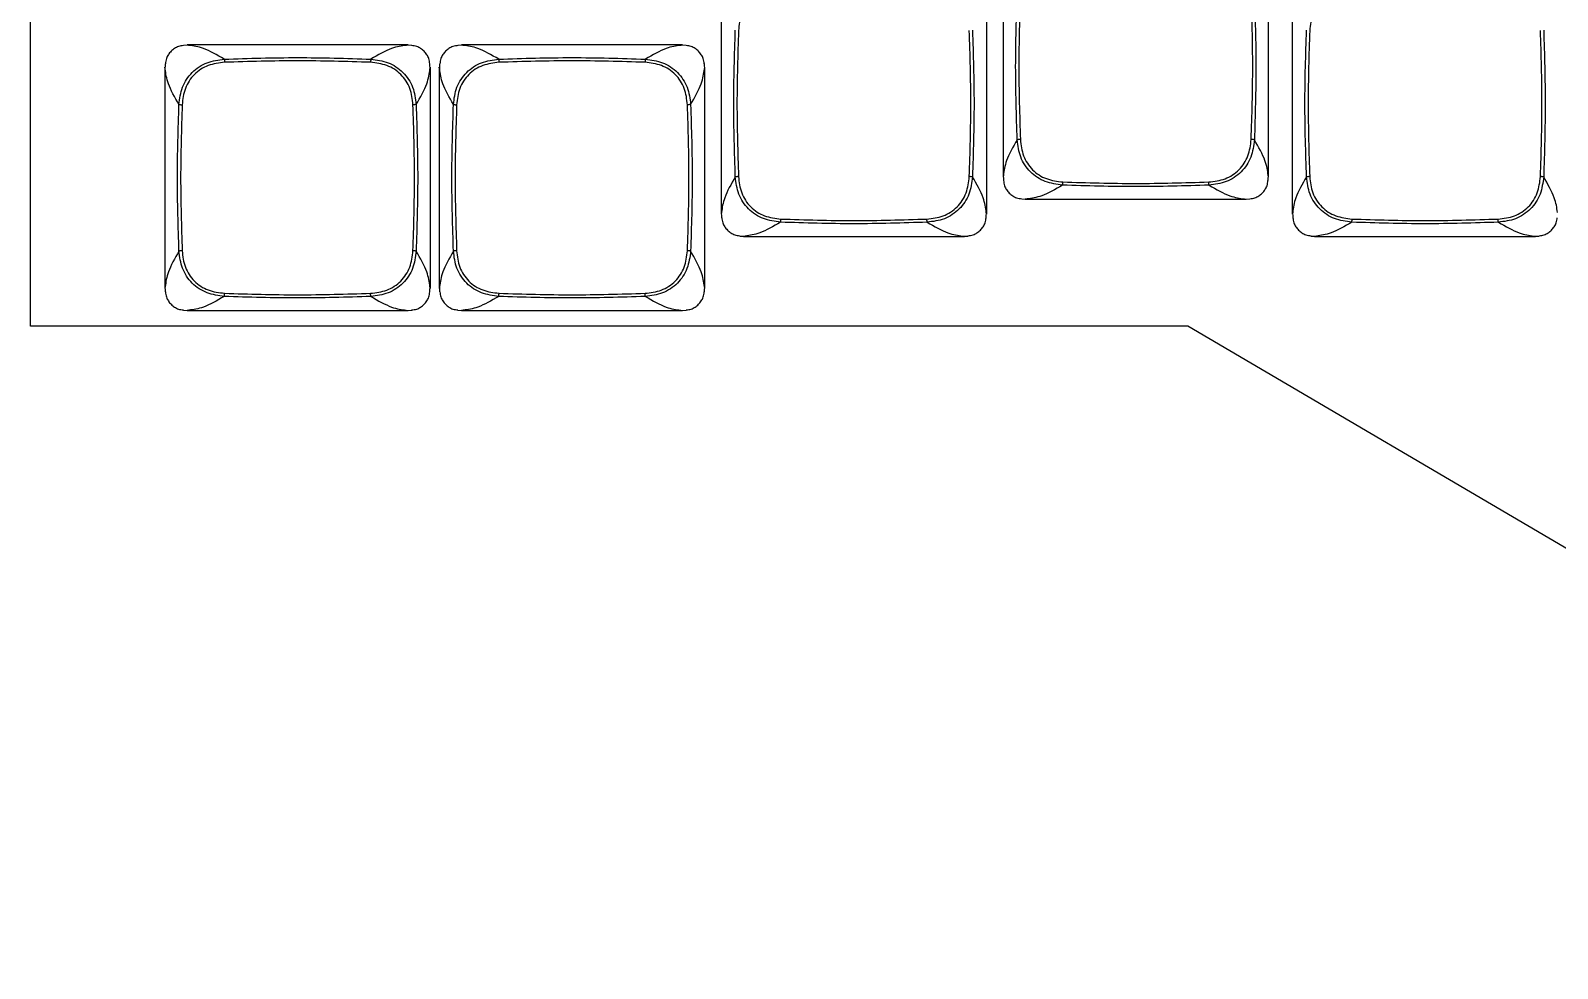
# Model space of a CAD drawing. Header units: millimetres. Extents: x 92.5 to 183.4, y 70.4 to 156.5.
# Drawn here: x 92.5 to 144, y 70.4 to 102 of the extents above; entities that cross this region are included whole.
import ezdxf

# ---------------------------------------------------------------- set-up
doc = ezdxf.new("R2010")
doc.units = ezdxf.units.MM

msp = doc.modelspace()

# ---------------------------------------------------------------- linework, layer by layer
at = {"color": 7, "linetype": 'Continuous', "lineweight": 25}
for p, q in [((92.531, 91.992), (92.531, 147.492)), ((125.306, 104.467), (125.306, 97.017)), ((134.256, 97.017), (134.256, 104.467)), ((115.806, 103.217), (115.806, 95.767)), ((124.756, 95.767), (124.756, 103.217)), ((135.056, 103.217), (135.056, 95.767)), ((97.903, 101.462), (97.685, 101.454)), ((97.867, 101.454), (97.806, 101.467)), ((105.256, 101.467), (97.806, 101.467)), ((105.376, 101.454), (105.158, 101.462)), ((105.256, 101.467), (105.194, 101.454)), ((107.153, 101.462), (106.935, 101.454)), ((107.117, 101.454), (107.056, 101.467)), ((114.506, 101.467), (107.056, 101.467)), ((114.626, 101.454), (114.408, 101.462)), ((114.506, 101.467), (114.444, 101.454)), ((97.069, 100.656), (97.056, 100.717)), ((97.056, 100.717), (97.056, 93.267)), ((97.069, 100.837), (97.061, 100.62)), ((106.001, 100.62), (105.992, 100.838)), ((105.992, 100.656), (106.006, 100.717)), ((106.006, 93.267), (106.006, 100.717)), ((106.319, 100.656), (106.306, 100.717)), ((106.306, 100.717), (106.306, 93.267)), ((106.319, 100.837), (106.311, 100.62)), ((115.251, 100.62), (115.242, 100.838)), ((115.242, 100.656), (115.256, 100.717)), ((115.256, 93.267), (115.256, 100.717)), ((125.319, 97.078), (125.306, 97.017)), ((125.311, 97.115), (125.319, 96.897)), ((134.242, 96.897), (134.251, 97.115)), ((134.256, 97.017), (134.242, 97.078)), ((125.935, 96.281), (126.153, 96.273)), ((126.117, 96.281), (126.056, 96.267)), ((126.056, 96.267), (133.506, 96.267)), ((133.408, 96.273), (133.626, 96.281)), ((133.444, 96.281), (133.506, 96.267)), ((115.819, 95.828), (115.806, 95.767)), ((115.811, 95.865), (115.819, 95.647)), ((124.742, 95.647), (124.751, 95.865)), ((124.756, 95.767), (124.742, 95.828)), ((135.069, 95.828), (135.056, 95.767)), ((135.061, 95.865), (135.069, 95.647)), ((116.435, 95.031), (116.653, 95.023)), ((116.617, 95.031), (116.556, 95.017)), ((116.556, 95.017), (124.006, 95.017)), ((123.908, 95.023), (124.126, 95.031)), ((123.944, 95.031), (124.006, 95.017)), ((135.685, 95.031), (135.903, 95.023)), ((135.867, 95.031), (135.806, 95.017)), ((135.806, 95.017), (143.256, 95.017)), ((143.158, 95.023), (143.376, 95.031)), ((143.194, 95.031), (143.256, 95.017)), ((97.069, 93.328), (97.056, 93.267)), ((97.061, 93.365), (97.069, 93.147)), ((105.992, 93.147), (106.001, 93.365)), ((106.006, 93.267), (105.992, 93.328)), ((106.319, 93.328), (106.306, 93.267)), ((106.311, 93.365), (106.319, 93.147)), ((115.242, 93.147), (115.251, 93.365)), ((115.256, 93.267), (115.242, 93.328)), ((97.685, 92.531), (97.903, 92.523)), ((97.867, 92.531), (97.806, 92.517)), ((97.806, 92.517), (105.256, 92.517)), ((105.158, 92.523), (105.376, 92.531)), ((105.194, 92.531), (105.256, 92.517)), ((106.935, 92.531), (107.153, 92.523)), ((107.117, 92.531), (107.056, 92.517)), ((107.056, 92.517), (114.506, 92.517)), ((114.408, 92.523), (114.626, 92.531)), ((114.444, 92.531), (114.506, 92.517)), ((131.531, 91.992), (92.531, 91.992)), ((168.387, 70.357), (131.531, 91.992))]:
    msp.add_line(p, q, dxfattribs=at)
for points, knots in [([(117.82, 103.382), (117.633, 103.359), (117.352, 103.325), (117.014, 103.155), (116.794, 102.978), (116.618, 102.757), (116.444, 102.421), (116.412, 102.14), (116.391, 101.953)], [0, 0, 0, 0, 0.250752, 0.375448, 0.499972, 0.625282, 0.75049, 1, 1, 1, 1]), ([(137.07, 103.382), (136.883, 103.359), (136.602, 103.325), (136.264, 103.155), (136.044, 102.978), (135.868, 102.757), (135.694, 102.421), (135.662, 102.14), (135.641, 101.953)], [0, 0, 0, 0, 0.250752, 0.375448, 0.499972, 0.625282, 0.75049, 1, 1, 1, 1]), ([(97.687, 101.446), (97.628, 101.439), (97.52, 101.428), (97.381, 101.351), (97.264, 101.259), (97.172, 101.143), (97.095, 101.003), (97.084, 100.895), (97.077, 100.836)], [0, 0, 0, 0, 0.185027, 0.343179, 0.499222, 0.655652, 0.813588, 1, 1, 1, 1]), ([(105.984, 100.836), (105.978, 100.894), (105.966, 101.003), (105.889, 101.142), (105.797, 101.259), (105.681, 101.351), (105.541, 101.427), (105.433, 101.439), (105.375, 101.446)], [0, 0, 0, 0, 0.185589, 0.343741, 0.499785, 0.656214, 0.814151, 1, 1, 1, 1]), ([(106.937, 101.446), (106.878, 101.439), (106.77, 101.428), (106.631, 101.351), (106.514, 101.259), (106.422, 101.143), (106.345, 101.003), (106.334, 100.895), (106.327, 100.836)], [0, 0, 0, 0, 0.185027, 0.343179, 0.499222, 0.655652, 0.813588, 1, 1, 1, 1]), ([(115.234, 100.836), (115.228, 100.894), (115.216, 101.003), (115.139, 101.142), (115.047, 101.259), (114.931, 101.351), (114.791, 101.427), (114.683, 101.439), (114.625, 101.446)], [0, 0, 0, 0, 0.185589, 0.343741, 0.499785, 0.656214, 0.814151, 1, 1, 1, 1]), ([(97.534, 99.462), (97.558, 99.66), (97.595, 99.957), (97.783, 100.313), (97.972, 100.549), (98.208, 100.739), (98.566, 100.923), (98.863, 100.963), (99.061, 100.989)], [0, 0, 0, 0, 0.247985, 0.373719, 0.500025, 0.6255, 0.750683, 1, 1, 1, 1]), ([(99.07, 100.882), (98.883, 100.859), (98.602, 100.825), (98.264, 100.655), (98.044, 100.478), (97.868, 100.257), (97.694, 99.921), (97.662, 99.64), (97.641, 99.453)], [0, 0, 0, 0, 0.250752, 0.375448, 0.499972, 0.625282, 0.75049, 1, 1, 1, 1]), ([(99.061, 100.989), (99.062, 100.984), (99.064, 100.973), (99.067, 100.947), (99.069, 100.915), (99.07, 100.893), (99.07, 100.882)], [0, 0, 0, 0, 0.250232, 0.500065, 0.75003, 1, 1, 1, 1]), ([(104.001, 100.989), (104, 100.984), (103.997, 100.973), (103.994, 100.947), (103.992, 100.915), (103.991, 100.893), (103.991, 100.882)], [0, 0, 0, 0, 0.250231, 0.500065, 0.75003, 1, 1, 1, 1]), ([(105.42, 99.453), (105.399, 99.64), (105.367, 99.921), (105.193, 100.257), (105.017, 100.478), (104.797, 100.655), (104.459, 100.825), (104.178, 100.859), (103.991, 100.882)], [0, 0, 0, 0, 0.249507, 0.374713, 0.500022, 0.624547, 0.749245, 1, 1, 1, 1]), ([(104.001, 100.989), (104.198, 100.963), (104.496, 100.923), (104.853, 100.739), (105.089, 100.549), (105.278, 100.313), (105.466, 99.957), (105.503, 99.66), (105.528, 99.462)], [0, 0, 0, 0, 0.249321, 0.374506, 0.499981, 0.626286, 0.752018, 1, 1, 1, 1]), ([(106.784, 99.462), (106.808, 99.66), (106.845, 99.957), (107.033, 100.313), (107.222, 100.549), (107.458, 100.739), (107.816, 100.923), (108.113, 100.963), (108.311, 100.989)], [0, 0, 0, 0, 0.247985, 0.373719, 0.500025, 0.6255, 0.750683, 1, 1, 1, 1]), ([(108.32, 100.882), (108.133, 100.859), (107.852, 100.825), (107.514, 100.655), (107.294, 100.478), (107.118, 100.257), (106.944, 99.921), (106.912, 99.64), (106.891, 99.453)], [0, 0, 0, 0, 0.250752, 0.375448, 0.499972, 0.625282, 0.75049, 1, 1, 1, 1]), ([(108.311, 100.989), (108.312, 100.984), (108.314, 100.973), (108.317, 100.947), (108.319, 100.915), (108.32, 100.893), (108.32, 100.882)], [0, 0, 0, 0, 0.250232, 0.500065, 0.75003, 1, 1, 1, 1]), ([(113.251, 100.989), (113.25, 100.984), (113.247, 100.973), (113.244, 100.947), (113.242, 100.915), (113.241, 100.893), (113.241, 100.882)], [0, 0, 0, 0, 0.250231, 0.500065, 0.75003, 1, 1, 1, 1]), ([(114.67, 99.453), (114.649, 99.64), (114.617, 99.921), (114.443, 100.257), (114.267, 100.478), (114.047, 100.655), (113.709, 100.825), (113.428, 100.859), (113.241, 100.882)], [0, 0, 0, 0, 0.249507, 0.374713, 0.500022, 0.624547, 0.749245, 1, 1, 1, 1]), ([(113.251, 100.989), (113.448, 100.963), (113.746, 100.923), (114.103, 100.739), (114.339, 100.549), (114.528, 100.313), (114.716, 99.957), (114.753, 99.66), (114.778, 99.462)], [0, 0, 0, 0, 0.2493205, 0.3745056, 0.4999814, 0.6262863, 0.7520184, 1, 1, 1, 1]), ([(97.534, 99.462), (97.539, 99.461), (97.55, 99.459), (97.576, 99.456), (97.608, 99.454), (97.63, 99.453), (97.641, 99.453)], [0, 0, 0, 0, 0.250231, 0.500065, 0.75003, 1, 1, 1, 1]), ([(105.528, 99.462), (105.522, 99.461), (105.511, 99.459), (105.485, 99.456), (105.453, 99.454), (105.431, 99.453), (105.42, 99.453)], [0, 0, 0, 0, 0.250232, 0.500065, 0.75003, 1, 1, 1, 1]), ([(106.784, 99.462), (106.789, 99.461), (106.8, 99.459), (106.826, 99.456), (106.858, 99.454), (106.88, 99.453), (106.891, 99.453)], [0, 0, 0, 0, 0.250231, 0.500065, 0.75003, 1, 1, 1, 1]), ([(114.778, 99.462), (114.772, 99.461), (114.761, 99.459), (114.735, 99.456), (114.703, 99.454), (114.681, 99.453), (114.67, 99.453)], [0, 0, 0, 0, 0.250232, 0.500065, 0.75003, 1, 1, 1, 1]), ([(125.891, 98.282), (125.88, 98.282), (125.858, 98.281), (125.826, 98.279), (125.8, 98.276), (125.789, 98.274), (125.784, 98.272)], [0, 0, 0, 0, 0.24997, 0.499935, 0.749769, 1, 1, 1, 1]), ([(127.311, 96.745), (127.113, 96.772), (126.816, 96.812), (126.458, 96.996), (126.222, 97.186), (126.033, 97.422), (125.845, 97.778), (125.808, 98.075), (125.784, 98.272)], [0, 0, 0, 0, 0.249321, 0.374506, 0.499981, 0.626286, 0.752018, 1, 1, 1, 1]), ([(125.891, 98.282), (125.912, 98.095), (125.944, 97.814), (126.118, 97.478), (126.294, 97.257), (126.514, 97.08), (126.852, 96.91), (127.133, 96.876), (127.32, 96.853)], [0, 0, 0, 0, 0.2495072, 0.3747127, 0.5000218, 0.6245471, 0.7492448, 1, 1, 1, 1]), ([(132.241, 96.853), (132.428, 96.874), (132.709, 96.906), (133.045, 97.08), (133.266, 97.256), (133.443, 97.476), (133.613, 97.814), (133.648, 98.095), (133.67, 98.282)], [0, 0, 0, 0, 0.249507, 0.374713, 0.500022, 0.624547, 0.749245, 1, 1, 1, 1]), ([(133.778, 98.272), (133.751, 98.075), (133.711, 97.777), (133.527, 97.42), (133.337, 97.184), (133.101, 96.995), (132.745, 96.807), (132.448, 96.77), (132.251, 96.745)], [0, 0, 0, 0, 0.249321, 0.374506, 0.499981, 0.626286, 0.752018, 1, 1, 1, 1]), ([(133.778, 98.272), (133.772, 98.274), (133.761, 98.276), (133.735, 98.279), (133.703, 98.281), (133.681, 98.282), (133.67, 98.282)], [0, 0, 0, 0, 0.250231, 0.500065, 0.75003, 1, 1, 1, 1]), ([(116.391, 97.032), (116.38, 97.032), (116.358, 97.031), (116.326, 97.029), (116.3, 97.026), (116.289, 97.024), (116.284, 97.022)], [0, 0, 0, 0, 0.24997, 0.499935, 0.749769, 1, 1, 1, 1]), ([(117.811, 95.495), (117.613, 95.522), (117.316, 95.562), (116.958, 95.746), (116.722, 95.936), (116.533, 96.172), (116.345, 96.528), (116.308, 96.825), (116.284, 97.022)], [0, 0, 0, 0, 0.249321, 0.374506, 0.499981, 0.626286, 0.752018, 1, 1, 1, 1]), ([(116.391, 97.032), (116.412, 96.845), (116.444, 96.564), (116.618, 96.228), (116.794, 96.007), (117.014, 95.83), (117.352, 95.66), (117.633, 95.626), (117.82, 95.603)], [0, 0, 0, 0, 0.2495072, 0.3747127, 0.5000218, 0.6245471, 0.7492448, 1, 1, 1, 1]), ([(122.741, 95.603), (122.928, 95.624), (123.209, 95.656), (123.545, 95.83), (123.766, 96.006), (123.943, 96.226), (124.113, 96.564), (124.148, 96.845), (124.17, 97.032)], [0, 0, 0, 0, 0.249507, 0.374713, 0.500022, 0.624547, 0.749245, 1, 1, 1, 1]), ([(124.278, 97.022), (124.251, 96.825), (124.211, 96.527), (124.027, 96.17), (123.837, 95.934), (123.601, 95.745), (123.245, 95.557), (122.948, 95.52), (122.751, 95.495)], [0, 0, 0, 0, 0.249321, 0.374506, 0.499981, 0.626286, 0.752018, 1, 1, 1, 1]), ([(124.278, 97.022), (124.272, 97.024), (124.261, 97.026), (124.235, 97.029), (124.203, 97.031), (124.181, 97.032), (124.17, 97.032)], [0, 0, 0, 0, 0.250231, 0.500065, 0.75003, 1, 1, 1, 1]), ([(125.327, 96.899), (125.333, 96.84), (125.345, 96.732), (125.422, 96.592), (125.514, 96.476), (125.63, 96.384), (125.77, 96.307), (125.878, 96.296), (125.937, 96.289)], [0, 0, 0, 0, 0.185589, 0.343741, 0.499785, 0.656214, 0.814151, 1, 1, 1, 1]), ([(127.311, 96.745), (127.312, 96.751), (127.314, 96.762), (127.317, 96.788), (127.319, 96.82), (127.32, 96.842), (127.32, 96.853)], [0, 0, 0, 0, 0.250231, 0.500065, 0.75003, 1, 1, 1, 1]), ([(132.251, 96.745), (132.25, 96.751), (132.247, 96.762), (132.244, 96.788), (132.242, 96.82), (132.241, 96.842), (132.241, 96.853)], [0, 0, 0, 0, 0.250232, 0.500065, 0.75003, 1, 1, 1, 1]), ([(133.625, 96.289), (133.683, 96.295), (133.791, 96.307), (133.931, 96.384), (134.047, 96.476), (134.139, 96.592), (134.216, 96.732), (134.228, 96.84), (134.234, 96.899)], [0, 0, 0, 0, 0.1850267, 0.3431791, 0.4992222, 0.6556521, 0.8135882, 1, 1, 1, 1]), ([(135.641, 97.032), (135.63, 97.032), (135.608, 97.031), (135.576, 97.029), (135.55, 97.026), (135.539, 97.024), (135.534, 97.022)], [0, 0, 0, 0, 0.24997, 0.499935, 0.749769, 1, 1, 1, 1]), ([(137.061, 95.495), (136.863, 95.522), (136.566, 95.562), (136.208, 95.746), (135.972, 95.936), (135.783, 96.172), (135.595, 96.528), (135.558, 96.825), (135.534, 97.022)], [0, 0, 0, 0, 0.249321, 0.374506, 0.499981, 0.626286, 0.752018, 1, 1, 1, 1]), ([(135.641, 97.032), (135.662, 96.845), (135.694, 96.564), (135.868, 96.228), (136.044, 96.007), (136.264, 95.83), (136.602, 95.66), (136.883, 95.626), (137.07, 95.603)], [0, 0, 0, 0, 0.2495072, 0.3747127, 0.5000218, 0.6245471, 0.7492448, 1, 1, 1, 1]), ([(141.991, 95.603), (142.178, 95.624), (142.459, 95.656), (142.795, 95.83), (143.016, 96.006), (143.193, 96.226), (143.363, 96.564), (143.398, 96.845), (143.42, 97.032)], [0, 0, 0, 0, 0.249507, 0.374713, 0.500022, 0.624547, 0.749245, 1, 1, 1, 1]), ([(143.528, 97.022), (143.501, 96.825), (143.461, 96.527), (143.277, 96.17), (143.087, 95.934), (142.851, 95.745), (142.495, 95.557), (142.198, 95.52), (142.001, 95.495)], [0, 0, 0, 0, 0.249321, 0.374506, 0.499981, 0.626286, 0.752018, 1, 1, 1, 1]), ([(143.528, 97.022), (143.522, 97.024), (143.511, 97.026), (143.485, 97.029), (143.453, 97.031), (143.431, 97.032), (143.42, 97.032)], [0, 0, 0, 0, 0.250231, 0.500065, 0.75003, 1, 1, 1, 1]), ([(115.827, 95.649), (115.833, 95.59), (115.845, 95.482), (115.922, 95.342), (116.014, 95.226), (116.13, 95.134), (116.27, 95.057), (116.378, 95.046), (116.437, 95.039)], [0, 0, 0, 0, 0.185589, 0.343741, 0.499785, 0.656214, 0.814151, 1, 1, 1, 1]), ([(117.811, 95.495), (117.812, 95.501), (117.814, 95.512), (117.817, 95.538), (117.819, 95.57), (117.82, 95.592), (117.82, 95.603)], [0, 0, 0, 0, 0.250231, 0.500065, 0.75003, 1, 1, 1, 1]), ([(122.751, 95.495), (122.75, 95.501), (122.747, 95.512), (122.744, 95.538), (122.742, 95.57), (122.741, 95.592), (122.741, 95.603)], [0, 0, 0, 0, 0.250232, 0.500065, 0.75003, 1, 1, 1, 1]), ([(124.125, 95.039), (124.183, 95.045), (124.291, 95.057), (124.431, 95.134), (124.547, 95.226), (124.639, 95.342), (124.716, 95.482), (124.728, 95.59), (124.734, 95.649)], [0, 0, 0, 0, 0.1850267, 0.3431791, 0.4992222, 0.6556521, 0.8135882, 1, 1, 1, 1]), ([(135.077, 95.649), (135.083, 95.59), (135.095, 95.482), (135.172, 95.342), (135.264, 95.226), (135.38, 95.134), (135.52, 95.057), (135.628, 95.046), (135.687, 95.039)], [0, 0, 0, 0, 0.185589, 0.343741, 0.499785, 0.656214, 0.814151, 1, 1, 1, 1]), ([(137.061, 95.495), (137.062, 95.501), (137.064, 95.512), (137.067, 95.538), (137.069, 95.57), (137.07, 95.592), (137.07, 95.603)], [0, 0, 0, 0, 0.250231, 0.500065, 0.75003, 1, 1, 1, 1]), ([(142.001, 95.495), (142, 95.501), (141.997, 95.512), (141.994, 95.538), (141.992, 95.57), (141.991, 95.592), (141.991, 95.603)], [0, 0, 0, 0, 0.250232, 0.500065, 0.75003, 1, 1, 1, 1]), ([(143.375, 95.039), (143.433, 95.045), (143.541, 95.057), (143.681, 95.134), (143.797, 95.226), (143.889, 95.342), (143.966, 95.482), (143.978, 95.59), (143.984, 95.649)], [0, 0, 0, 0, 0.1850267, 0.3431791, 0.4992222, 0.6556521, 0.8135882, 1, 1, 1, 1]), ([(97.641, 94.532), (97.63, 94.532), (97.608, 94.531), (97.576, 94.529), (97.55, 94.526), (97.539, 94.524), (97.534, 94.522)], [0, 0, 0, 0, 0.24997, 0.499935, 0.749769, 1, 1, 1, 1]), ([(99.061, 92.995), (98.863, 93.022), (98.566, 93.062), (98.208, 93.246), (97.972, 93.436), (97.783, 93.672), (97.595, 94.028), (97.558, 94.325), (97.534, 94.522)], [0, 0, 0, 0, 0.249321, 0.374506, 0.499981, 0.626286, 0.752018, 1, 1, 1, 1]), ([(97.641, 94.532), (97.662, 94.345), (97.694, 94.064), (97.868, 93.728), (98.044, 93.507), (98.264, 93.33), (98.602, 93.16), (98.883, 93.126), (99.07, 93.103)], [0, 0, 0, 0, 0.249507, 0.374713, 0.500022, 0.624547, 0.749245, 1, 1, 1, 1]), ([(103.991, 93.103), (104.178, 93.124), (104.459, 93.156), (104.795, 93.33), (105.016, 93.506), (105.193, 93.726), (105.363, 94.064), (105.398, 94.345), (105.42, 94.532)], [0, 0, 0, 0, 0.249507, 0.374713, 0.500022, 0.624547, 0.749245, 1, 1, 1, 1]), ([(105.528, 94.522), (105.501, 94.325), (105.461, 94.027), (105.277, 93.67), (105.087, 93.434), (104.851, 93.245), (104.495, 93.057), (104.198, 93.02), (104.001, 92.995)], [0, 0, 0, 0, 0.249321, 0.374506, 0.499981, 0.626286, 0.752018, 1, 1, 1, 1]), ([(105.528, 94.522), (105.522, 94.524), (105.511, 94.526), (105.485, 94.529), (105.453, 94.531), (105.431, 94.532), (105.42, 94.532)], [0, 0, 0, 0, 0.250231, 0.500065, 0.75003, 1, 1, 1, 1]), ([(106.891, 94.532), (106.88, 94.532), (106.858, 94.531), (106.826, 94.529), (106.8, 94.526), (106.789, 94.524), (106.784, 94.522)], [0, 0, 0, 0, 0.24997, 0.499935, 0.749769, 1, 1, 1, 1]), ([(108.311, 92.995), (108.113, 93.022), (107.816, 93.062), (107.458, 93.246), (107.222, 93.436), (107.033, 93.672), (106.845, 94.028), (106.808, 94.325), (106.784, 94.522)], [0, 0, 0, 0, 0.249321, 0.374506, 0.499981, 0.626286, 0.752018, 1, 1, 1, 1]), ([(106.891, 94.532), (106.912, 94.345), (106.944, 94.064), (107.118, 93.728), (107.294, 93.507), (107.514, 93.33), (107.852, 93.16), (108.133, 93.126), (108.32, 93.103)], [0, 0, 0, 0, 0.249507, 0.374713, 0.500022, 0.624547, 0.749245, 1, 1, 1, 1]), ([(113.241, 93.103), (113.428, 93.124), (113.709, 93.156), (114.045, 93.33), (114.266, 93.506), (114.443, 93.726), (114.613, 94.064), (114.648, 94.345), (114.67, 94.532)], [0, 0, 0, 0, 0.249507, 0.374713, 0.500022, 0.624547, 0.749245, 1, 1, 1, 1]), ([(114.778, 94.522), (114.751, 94.325), (114.711, 94.027), (114.527, 93.67), (114.337, 93.434), (114.101, 93.245), (113.745, 93.057), (113.448, 93.02), (113.251, 92.995)], [0, 0, 0, 0, 0.249321, 0.374506, 0.499981, 0.626286, 0.752018, 1, 1, 1, 1]), ([(114.778, 94.522), (114.772, 94.524), (114.761, 94.526), (114.735, 94.529), (114.703, 94.531), (114.681, 94.532), (114.67, 94.532)], [0, 0, 0, 0, 0.250231, 0.500065, 0.75003, 1, 1, 1, 1]), ([(97.077, 93.149), (97.083, 93.09), (97.095, 92.982), (97.172, 92.842), (97.264, 92.726), (97.38, 92.634), (97.52, 92.557), (97.628, 92.546), (97.687, 92.539)], [0, 0, 0, 0, 0.185589, 0.343741, 0.499785, 0.656214, 0.814151, 1, 1, 1, 1]), ([(105.375, 92.539), (105.433, 92.545), (105.541, 92.557), (105.681, 92.634), (105.797, 92.726), (105.889, 92.842), (105.966, 92.982), (105.978, 93.09), (105.984, 93.149)], [0, 0, 0, 0, 0.1850267, 0.3431791, 0.4992222, 0.6556521, 0.8135882, 1, 1, 1, 1]), ([(106.327, 93.149), (106.333, 93.09), (106.345, 92.982), (106.422, 92.842), (106.514, 92.726), (106.63, 92.634), (106.77, 92.557), (106.878, 92.546), (106.937, 92.539)], [0, 0, 0, 0, 0.185589, 0.343741, 0.499785, 0.656214, 0.814151, 1, 1, 1, 1]), ([(114.625, 92.539), (114.683, 92.545), (114.791, 92.557), (114.931, 92.634), (115.047, 92.726), (115.139, 92.842), (115.216, 92.982), (115.228, 93.09), (115.234, 93.149)], [0, 0, 0, 0, 0.185027, 0.343179, 0.499222, 0.655652, 0.813588, 1, 1, 1, 1]), ([(99.061, 92.995), (99.062, 93.001), (99.064, 93.012), (99.067, 93.038), (99.069, 93.07), (99.07, 93.092), (99.07, 93.103)], [0, 0, 0, 0, 0.250231, 0.500065, 0.75003, 1, 1, 1, 1]), ([(104.001, 92.995), (104, 93.001), (103.997, 93.012), (103.994, 93.038), (103.992, 93.07), (103.991, 93.092), (103.991, 93.103)], [0, 0, 0, 0, 0.250232, 0.500065, 0.75003, 1, 1, 1, 1]), ([(108.311, 92.995), (108.312, 93.001), (108.314, 93.012), (108.317, 93.038), (108.319, 93.07), (108.32, 93.092), (108.32, 93.103)], [0, 0, 0, 0, 0.250231, 0.500065, 0.75003, 1, 1, 1, 1]), ([(113.251, 92.995), (113.25, 93.001), (113.247, 93.012), (113.244, 93.038), (113.242, 93.07), (113.241, 93.092), (113.241, 93.103)], [0, 0, 0, 0, 0.250232, 0.500065, 0.75003, 1, 1, 1, 1])]:
    msp.add_open_spline(points, degree=3, knots=knots, dxfattribs=at)
for points in [[(125.784, 98.272), (125.758, 99.096), (125.706, 100.742), (125.758, 102.389), (125.784, 103.212)], [(125.891, 103.203), (125.865, 102.383), (125.815, 100.742), (125.865, 99.102), (125.891, 98.282)], [(133.67, 98.282), (133.696, 99.102), (133.746, 100.742), (133.696, 102.383), (133.67, 103.203)], [(133.778, 103.212), (133.803, 102.389), (133.855, 100.742), (133.803, 99.096), (133.778, 98.272)], [(116.284, 97.022), (116.258, 97.846), (116.206, 99.492), (116.258, 101.139), (116.284, 101.962)], [(116.391, 101.953), (116.365, 101.133), (116.315, 99.492), (116.365, 97.852), (116.391, 97.032)], [(124.17, 97.032), (124.196, 97.852), (124.246, 99.492), (124.196, 101.133), (124.17, 101.953)], [(124.278, 101.962), (124.303, 101.139), (124.355, 99.492), (124.303, 97.846), (124.278, 97.022)], [(135.534, 97.022), (135.508, 97.846), (135.456, 99.492), (135.508, 101.139), (135.534, 101.962)], [(135.641, 101.953), (135.615, 101.133), (135.565, 99.492), (135.615, 97.852), (135.641, 97.032)], [(143.42, 97.032), (143.446, 97.852), (143.496, 99.492), (143.446, 101.133), (143.42, 101.953)], [(143.528, 101.962), (143.553, 101.139), (143.605, 99.492), (143.553, 97.846), (143.528, 97.022)], [(99.061, 100.989), (99.884, 101.015), (101.531, 101.067), (103.177, 101.015), (104.001, 100.989)], [(103.991, 100.882), (103.171, 100.908), (101.531, 100.958), (99.89, 100.908), (99.07, 100.882)], [(108.311, 100.989), (109.134, 101.015), (110.781, 101.067), (112.427, 101.015), (113.251, 100.989)], [(113.241, 100.882), (112.421, 100.908), (110.781, 100.958), (109.14, 100.908), (108.32, 100.882)], [(97.534, 94.522), (97.508, 95.346), (97.456, 96.992), (97.508, 98.639), (97.534, 99.462)], [(97.641, 99.453), (97.615, 98.633), (97.565, 96.992), (97.615, 95.352), (97.641, 94.532)], [(105.42, 94.532), (105.446, 95.352), (105.496, 96.992), (105.446, 98.633), (105.42, 99.453)], [(105.528, 99.462), (105.553, 98.639), (105.605, 96.992), (105.553, 95.346), (105.528, 94.522)], [(106.784, 94.522), (106.758, 95.346), (106.706, 96.992), (106.758, 98.639), (106.784, 99.462)], [(106.891, 99.453), (106.865, 98.633), (106.815, 96.992), (106.865, 95.352), (106.891, 94.532)], [(114.67, 94.532), (114.696, 95.352), (114.746, 96.992), (114.696, 98.633), (114.67, 99.453)], [(114.778, 99.462), (114.803, 98.639), (114.855, 96.992), (114.803, 95.346), (114.778, 94.522)], [(127.32, 96.853), (128.14, 96.827), (129.781, 96.777), (131.421, 96.827), (132.241, 96.853)], [(132.251, 96.745), (131.427, 96.72), (129.781, 96.668), (128.134, 96.72), (127.311, 96.745)], [(122.751, 95.495), (121.927, 95.47), (120.281, 95.418), (118.634, 95.47), (117.811, 95.495)], [(117.82, 95.603), (118.64, 95.577), (120.281, 95.527), (121.921, 95.577), (122.741, 95.603)], [(142.001, 95.495), (141.177, 95.47), (139.531, 95.418), (137.884, 95.47), (137.061, 95.495)], [(137.07, 95.603), (137.89, 95.577), (139.531, 95.527), (141.171, 95.577), (141.991, 95.603)], [(104.001, 92.995), (103.177, 92.97), (101.531, 92.918), (99.884, 92.97), (99.061, 92.995)], [(99.07, 93.103), (99.89, 93.077), (101.531, 93.027), (103.171, 93.077), (103.991, 93.103)], [(113.251, 92.995), (112.427, 92.97), (110.781, 92.918), (109.134, 92.97), (108.311, 92.995)], [(108.32, 93.103), (109.14, 93.077), (110.781, 93.027), (112.421, 93.077), (113.241, 93.103)]]:
    msp.add_open_spline(points, degree=3, dxfattribs=at)
at = {"color": 8, "linetype": 'Continuous', "lineweight": 25}
for points, knots in [([(99.061, 100.989), (98.816, 101.129), (98.366, 101.387), (98.024, 101.433), (97.867, 101.454)], [0, 0, 0, 0, 0.541932, 1, 1, 1, 1]), ([(105.194, 101.454), (105.038, 101.433), (104.695, 101.387), (104.245, 101.129), (104.001, 100.989)], [0, 0, 0, 0, 0.458068, 1, 1, 1, 1]), ([(108.311, 100.989), (108.066, 101.129), (107.616, 101.387), (107.274, 101.433), (107.117, 101.454)], [0, 0, 0, 0, 0.541932, 1, 1, 1, 1]), ([(114.444, 101.454), (114.288, 101.433), (113.945, 101.387), (113.495, 101.129), (113.251, 100.989)], [0, 0, 0, 0, 0.4580681, 1, 1, 1, 1]), ([(97.534, 99.462), (97.394, 99.707), (97.136, 100.157), (97.09, 100.5), (97.069, 100.656)], [0, 0, 0, 0, 0.541827, 1, 1, 1, 1]), ([(105.528, 99.462), (105.667, 99.707), (105.925, 100.157), (105.971, 100.5), (105.992, 100.656)], [0, 0, 0, 0, 0.541827, 1, 1, 1, 1]), ([(106.784, 99.462), (106.644, 99.707), (106.386, 100.157), (106.34, 100.5), (106.319, 100.656)], [0, 0, 0, 0, 0.541827, 1, 1, 1, 1]), ([(114.778, 99.462), (114.917, 99.707), (115.175, 100.157), (115.221, 100.5), (115.242, 100.656)], [0, 0, 0, 0, 0.541827, 1, 1, 1, 1]), ([(125.784, 98.272), (125.644, 98.028), (125.386, 97.578), (125.34, 97.235), (125.319, 97.078)], [0, 0, 0, 0, 0.541827, 1, 1, 1, 1]), ([(134.242, 97.078), (134.221, 97.235), (134.175, 97.578), (133.917, 98.028), (133.778, 98.272)], [0, 0, 0, 0, 0.458173, 1, 1, 1, 1]), ([(116.284, 97.022), (116.144, 96.778), (115.886, 96.328), (115.84, 95.985), (115.819, 95.828)], [0, 0, 0, 0, 0.541827, 1, 1, 1, 1]), ([(124.742, 95.828), (124.721, 95.985), (124.675, 96.328), (124.417, 96.778), (124.278, 97.022)], [0, 0, 0, 0, 0.458173, 1, 1, 1, 1]), ([(135.534, 97.022), (135.394, 96.778), (135.136, 96.328), (135.09, 95.985), (135.069, 95.828)], [0, 0, 0, 0, 0.541827, 1, 1, 1, 1]), ([(143.992, 95.828), (143.971, 95.985), (143.925, 96.328), (143.667, 96.778), (143.528, 97.022)], [0, 0, 0, 0, 0.458173, 1, 1, 1, 1]), ([(127.311, 96.745), (127.066, 96.606), (126.616, 96.348), (126.274, 96.302), (126.117, 96.281)], [0, 0, 0, 0, 0.541932, 1, 1, 1, 1]), ([(132.251, 96.745), (132.495, 96.606), (132.945, 96.348), (133.288, 96.302), (133.444, 96.281)], [0, 0, 0, 0, 0.5419319, 1, 1, 1, 1]), ([(117.811, 95.495), (117.566, 95.356), (117.116, 95.098), (116.774, 95.052), (116.617, 95.031)], [0, 0, 0, 0, 0.541932, 1, 1, 1, 1]), ([(122.751, 95.495), (122.995, 95.356), (123.445, 95.098), (123.788, 95.052), (123.944, 95.031)], [0, 0, 0, 0, 0.5419319, 1, 1, 1, 1]), ([(137.061, 95.495), (136.816, 95.356), (136.366, 95.098), (136.024, 95.052), (135.867, 95.031)], [0, 0, 0, 0, 0.541932, 1, 1, 1, 1]), ([(142.001, 95.495), (142.245, 95.356), (142.695, 95.098), (143.038, 95.052), (143.194, 95.031)], [0, 0, 0, 0, 0.5419319, 1, 1, 1, 1]), ([(97.534, 94.522), (97.394, 94.278), (97.136, 93.828), (97.09, 93.485), (97.069, 93.328)], [0, 0, 0, 0, 0.541827, 1, 1, 1, 1]), ([(105.992, 93.328), (105.971, 93.485), (105.925, 93.828), (105.667, 94.278), (105.528, 94.522)], [0, 0, 0, 0, 0.458173, 1, 1, 1, 1]), ([(106.784, 94.522), (106.644, 94.278), (106.386, 93.828), (106.34, 93.485), (106.319, 93.328)], [0, 0, 0, 0, 0.541827, 1, 1, 1, 1]), ([(115.242, 93.328), (115.221, 93.485), (115.175, 93.828), (114.917, 94.278), (114.778, 94.522)], [0, 0, 0, 0, 0.458173, 1, 1, 1, 1]), ([(99.061, 92.995), (98.816, 92.856), (98.366, 92.598), (98.024, 92.552), (97.867, 92.531)], [0, 0, 0, 0, 0.541932, 1, 1, 1, 1]), ([(104.001, 92.995), (104.245, 92.856), (104.695, 92.598), (105.038, 92.552), (105.194, 92.531)], [0, 0, 0, 0, 0.541932, 1, 1, 1, 1]), ([(108.311, 92.995), (108.066, 92.856), (107.616, 92.598), (107.274, 92.552), (107.117, 92.531)], [0, 0, 0, 0, 0.541932, 1, 1, 1, 1]), ([(113.251, 92.995), (113.495, 92.856), (113.945, 92.598), (114.288, 92.552), (114.444, 92.531)], [0, 0, 0, 0, 0.541932, 1, 1, 1, 1])]:
    msp.add_open_spline(points, degree=3, knots=knots, dxfattribs=at)

doc.saveas('drawing.dxf')
